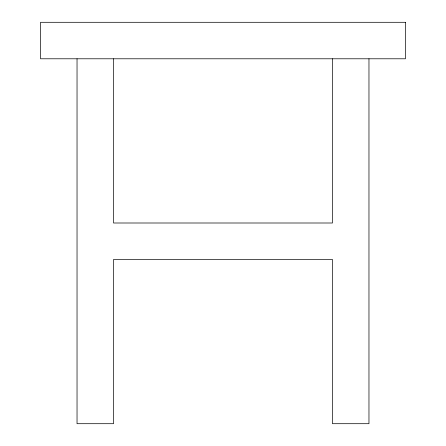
<?xml version="1.0" encoding="UTF-8"?>
<svg xmlns="http://www.w3.org/2000/svg" width="446" height="446" viewBox="0 0 446 446"><rect width="100%" height="100%" fill="white"/><g stroke="black" fill="none" stroke-linecap="round" stroke-linejoin="round"><path stroke-width="0.67" d="M368.965 58.788L368.965 423.7L332.471 423.7L332.471 259.488L113.529 259.488L113.529 423.7L77.035 423.7L77.035 58.788M332.471 58.788L332.471 223L113.529 223L113.529 58.788M405.453 22.3L40.547 22.3L40.547 58.788L405.453 58.788L405.453 22.3"/></g></svg>
